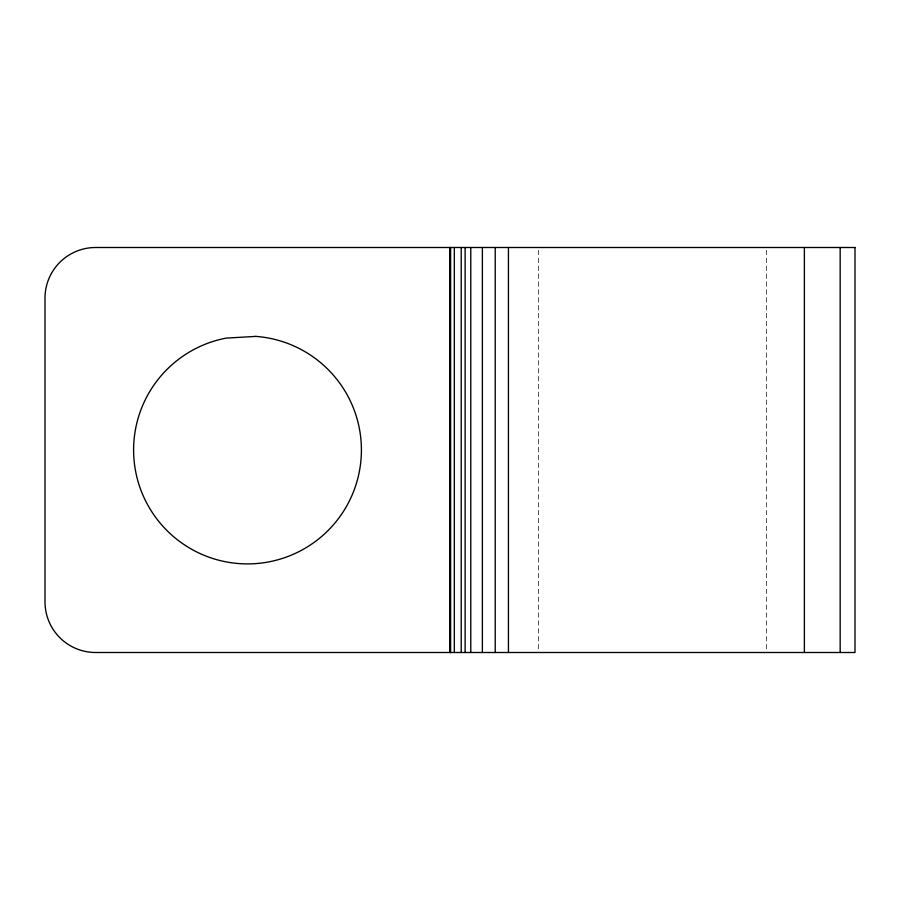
<?xml version="1.0" encoding="UTF-8"?>
<svg xmlns="http://www.w3.org/2000/svg" width="900" height="900" viewBox="0 0 900 900"><rect width="100%" height="100%" fill="white"/><g stroke="black" fill="none" stroke-linecap="round" stroke-linejoin="round"><path stroke-width="0.67" stroke-dasharray="4.5 3.38" d="M766.406 250.312L766.406 649.688M538.594 250.312L538.594 649.688"/><path stroke-width="1.35" d="M840.173 247.5L840.173 652.5M804.375 247.5L804.375 652.5M508.444 247.5L508.444 652.5M495.225 247.5L495.225 652.5M482.377 247.5L482.377 652.5M470.779 247.5L470.779 652.5M465.12 247.5L465.12 652.5M461.216 247.5L461.216 652.5M454.331 247.5L454.331 652.5M450.608 247.5L450.608 652.5M450.293 247.5L450.293 652.5M450 247.5L450 652.5M255.814 336.397L226.125 338.119A113.906 113.906 0 0 0 155.138 516.656A113.906 113.906 0 0 0 346.95 505.541A113.906 113.906 0 0 0 255.814 336.397M855 247.5L95.062 247.5A50.625 50.625 0 0 0 45 298.125L45 601.875A50.625 50.625 0 0 0 95.625 652.5L855 652.5L855 247.5"/></g></svg>
